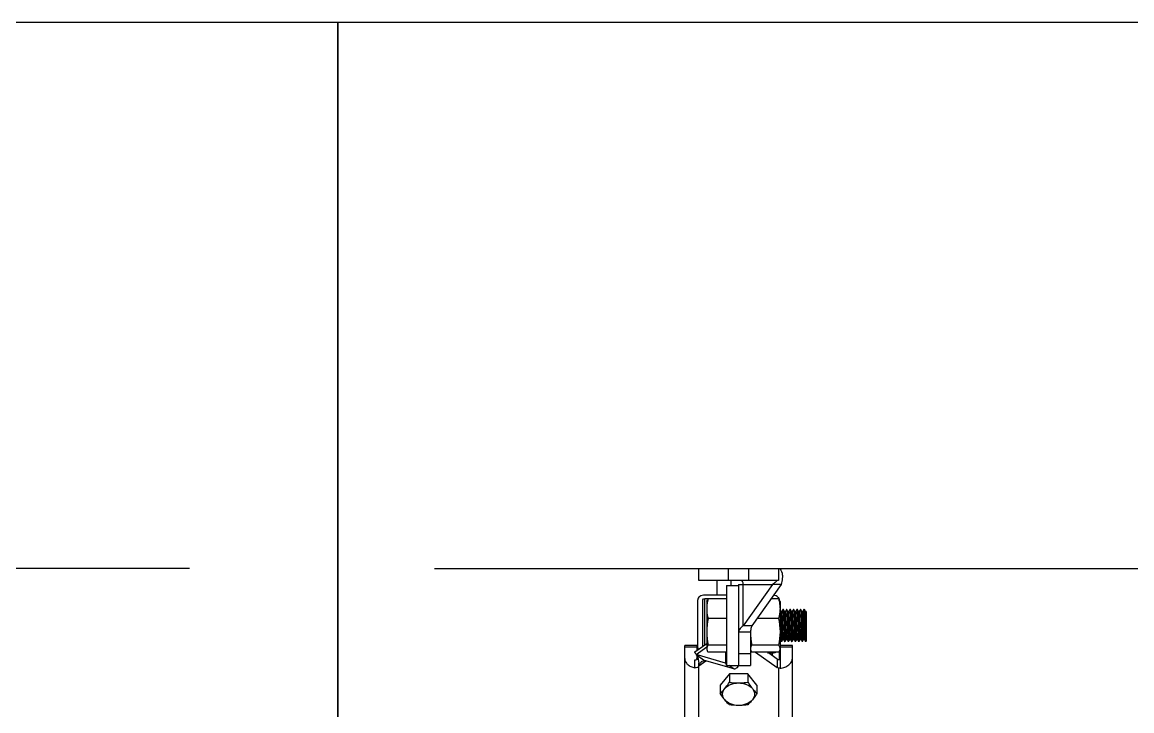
# Model space of a CAD drawing. Extents: x 1031190 to 1725648, y 733081 to 1571294.
# Drawn here: x 1150721 to 1157193, y 1252776 to 1256793 of the extents above; entities that cross this region are included whole.
import ezdxf

# ---------------------------------------------------------------- set-up
doc = ezdxf.new("R2010")
doc.units = 0
doc.header["$LTSCALE"] = 1000
doc.header["$MEASUREMENT"] = 0
doc.layers.add('bz', color=2, linetype='Continuous')

msp = doc.modelspace()

# ---------------------------------------------------------------- linework, layer by layer
at = {"linetype": 'Continuous'}
for p, q in [((1154667, 1253536.7), (1154667, 1253606.4)), ((1154667, 1253606.4), (1155131.7, 1253606.4)), ((1154841.3, 1253536.7), (1154841.3, 1253606.4)), ((1154957.4, 1253606.4), (1154957.4, 1253536.7)), ((1155131.7, 1253606.4), (1155131.7, 1253536.7)), ((1155131.7, 1253536.7), (1154667, 1253536.7)), ((1154773.2, 1253536.7), (1154773.2, 1253451.5)), ((1154853.7, 1253536.7), (1154853.7, 1253506.3)), ((1154829.7, 1253506.3), (1154829.7, 1253041.6)), ((1154829.7, 1253506.3), (1154899.3, 1253506.3)), ((1154899.3, 1253513.5), (1154899.3, 1253041.6)), ((1154899.3, 1253513.5), (1155097.7, 1253513.5)), ((1155097.7, 1253513.5), (1154926.6, 1253271.5)), ((1154926.6, 1253271.5), (1154926.6, 1253513.5)), ((1155147, 1253513.5), (1154975.9, 1253271.5)), ((1155147, 1253513.5), (1155097.7, 1253513.5)), ((1154661.2, 1253132.9), (1154661.2, 1253422.8)), ((1154690.2, 1253153.5), (1154690.2, 1253422.8)), ((1154829.7, 1253451.5), (1154701.9, 1253451.5)), ((1154701.9, 1253161.7), (1154701.9, 1253431)), ((1154701.9, 1253431), (1154829.7, 1253431)), ((1154713.5, 1253413.3), (1154715.4, 1253418.5)), ((1154713.5, 1253413.3), (1154713.5, 1253134.6)), ((1154829.7, 1253429.4), (1154721.3, 1253429.4)), ((1155133.1, 1253429.4), (1155087.5, 1253429.4)), ((1155088.7, 1253431), (1155096.8, 1253431)), ((1155096.8, 1253429.4), (1155096.8, 1253431)), ((1155139.1, 1253418.5), (1155141, 1253413.3)), ((1155141, 1253413.3), (1155141, 1253134.6)), ((1155146.9, 1253355.8), (1155141, 1253366.2)), ((1155147, 1253355.7), (1155146.9, 1253355.8)), ((1155151.9, 1253355.8), (1155146.9, 1253355.8)), ((1155147.2, 1253355.3), (1155147, 1253355.7)), ((1155158.1, 1253366.7), (1155151.8, 1253355.9)), ((1155158.1, 1253366.7), (1155158.3, 1253366.9)), ((1155160.8, 1253366.9), (1155158.3, 1253366.9)), ((1155161, 1253366.7), (1155160.8, 1253366.9)), ((1155167.3, 1253355.8), (1155161, 1253366.7)), ((1155167.4, 1253355.7), (1155167.3, 1253355.8)), ((1155172.2, 1253355.8), (1155167.3, 1253355.8)), ((1155178.4, 1253366.7), (1155172.1, 1253355.9)), ((1155178.4, 1253366.7), (1155178.6, 1253366.9)), ((1155181.1, 1253366.9), (1155178.6, 1253366.9)), ((1155181.3, 1253366.7), (1155181.1, 1253366.9)), ((1155187.6, 1253355.8), (1155181.3, 1253366.7)), ((1155187.7, 1253355.7), (1155187.6, 1253355.8)), ((1155192.6, 1253355.8), (1155187.6, 1253355.8)), ((1155198.7, 1253366.7), (1155192.5, 1253355.9)), ((1155198.7, 1253366.7), (1155198.9, 1253366.9)), ((1155201.5, 1253366.9), (1155198.9, 1253366.9)), ((1155201.7, 1253366.7), (1155201.5, 1253366.9)), ((1155207.9, 1253355.8), (1155201.7, 1253366.7)), ((1155208, 1253355.7), (1155207.9, 1253355.8)), ((1155212.9, 1253355.8), (1155207.9, 1253355.8)), ((1155208.1, 1253355.5), (1155208, 1253355.7)), ((1155219.1, 1253366.7), (1155212.8, 1253355.9)), ((1155219.1, 1253366.7), (1155219.3, 1253366.9)), ((1155221.8, 1253366.9), (1155219.3, 1253366.9)), ((1155222, 1253366.7), (1155221.8, 1253366.9)), ((1155228.2, 1253355.8), (1155222, 1253366.7)), ((1155228.4, 1253355.7), (1155228.2, 1253355.8)), ((1155233.2, 1253355.8), (1155228.2, 1253355.8)), ((1155239.4, 1253366.7), (1155233.1, 1253355.9)), ((1155239.4, 1253366.7), (1155239.6, 1253366.9)), ((1155242.1, 1253366.9), (1155239.6, 1253366.9)), ((1155242.3, 1253366.7), (1155242.1, 1253366.9)), ((1155248.6, 1253355.8), (1155242.3, 1253366.7)), ((1155248.7, 1253355.7), (1155248.6, 1253355.8)), ((1155253.5, 1253355.8), (1155248.6, 1253355.8)), ((1155259.7, 1253366.7), (1155253.5, 1253355.9)), ((1155259.7, 1253366.7), (1155259.9, 1253366.9)), ((1155262.4, 1253366.9), (1155259.9, 1253366.9)), ((1155262.6, 1253366.7), (1155262.4, 1253366.9)), ((1155268.9, 1253355.8), (1155262.6, 1253366.7)), ((1155269, 1253355.7), (1155268.9, 1253355.8)), ((1155273.9, 1253355.8), (1155268.9, 1253355.8)), ((1155280, 1253366.7), (1155273.8, 1253355.9)), ((1155280.2, 1253366.9), (1155280, 1253366.7)), ((1155282.8, 1253366.9), (1155280.2, 1253366.9)), ((1155282.8, 1253366.9), (1155283, 1253366.7)), ((1155289.2, 1253355.8), (1155283, 1253366.7)), ((1155283, 1253366.7), (1155283, 1253366.6)), ((1155289.3, 1253355.7), (1155289.2, 1253355.8)), ((1155294.2, 1253355.8), (1155289.2, 1253355.8)), ((1155294.3, 1253356.2), (1155294.1, 1253355.9)), ((1155294.3, 1253355.8), (1155294.2, 1253355.8)), ((1155294.3, 1253356.2), (1155294.3, 1253183.2)), ((1154829.7, 1253315.6), (1154721.3, 1253315.6)), ((1155133.1, 1253315.6), (1155007.1, 1253315.6)), ((1154969, 1253235.8), (1154899.3, 1253235.8)), ((1154975.9, 1253271.5), (1154926.6, 1253271.5)), ((1154969, 1253235.8), (1154969, 1253041.6)), ((1154585.7, 1252589.1), (1154585.7, 1253157.8)), ((1154655.4, 1253157.8), (1154585.7, 1253157.8)), ((1154655.4, 1253147.6), (1154585.7, 1253147.6)), ((1154644, 1253120.8), (1154713.5, 1253169.9)), ((1154651.7, 1253105.4), (1154713.5, 1253149)), ((1154655.4, 1253157.8), (1154655.4, 1253128.8)), ((1154829.7, 1253160.1), (1154721.3, 1253160.1)), ((1155133.1, 1253160.1), (1154976.9, 1253160.1)), ((1155141, 1253192.1), (1155141.6, 1253192.1)), ((1155141.5, 1253192.3), (1155141.6, 1253192.1)), ((1155141.6, 1253192.1), (1155147.9, 1253181.2)), ((1155143.3, 1253081.9), (1155143.3, 1253157.8)), ((1155213, 1253157.8), (1155143.3, 1253157.8)), ((1155213, 1253147.6), (1155143.3, 1253147.6)), ((1155147.9, 1253181.2), (1155148.1, 1253181)), ((1155150.6, 1253181), (1155148.1, 1253181)), ((1155150.8, 1253181.2), (1155150.6, 1253181)), ((1155150.8, 1253181.2), (1155157.1, 1253192)), ((1155157, 1253192.1), (1155162, 1253192.1)), ((1155161.8, 1253192.3), (1155161.7, 1253192.5)), ((1155161.8, 1253192.3), (1155162, 1253192.1)), ((1155162, 1253192.1), (1155168.2, 1253181.2)), ((1155168.2, 1253181.2), (1155168.4, 1253181)), ((1155171, 1253181), (1155168.4, 1253181)), ((1155171.2, 1253181.2), (1155171, 1253181)), ((1155171.2, 1253181.2), (1155177.4, 1253192)), ((1155177.3, 1253192.1), (1155182.3, 1253192.1)), ((1155182.2, 1253192.3), (1155182.3, 1253192.1)), ((1155182.3, 1253192.1), (1155188.6, 1253181.2)), ((1155188.6, 1253181.2), (1155188.8, 1253181)), ((1155191.3, 1253181), (1155188.8, 1253181)), ((1155191.5, 1253181.2), (1155191.3, 1253181)), ((1155191.5, 1253181.2), (1155197.7, 1253192)), ((1155197.6, 1253192.1), (1155202.6, 1253192.1)), ((1155202.5, 1253192.3), (1155202.6, 1253192.1)), ((1155202.6, 1253192.1), (1155208.9, 1253181.2)), ((1155208.9, 1253181.2), (1155209.1, 1253181)), ((1155211.6, 1253181), (1155209.1, 1253181)), ((1155211.8, 1253181.2), (1155211.6, 1253181)), ((1155211.8, 1253181.2), (1155218.1, 1253192)), ((1155213, 1252589.1), (1155213, 1253157.8)), ((1155218, 1253192.1), (1155222.9, 1253192.1)), ((1155222.8, 1253192.3), (1155222.9, 1253192.1)), ((1155222.9, 1253192.1), (1155229.2, 1253181.2)), ((1155229.2, 1253181.2), (1155229.4, 1253181)), ((1155232, 1253181), (1155229.4, 1253181)), ((1155232.2, 1253181.2), (1155232, 1253181)), ((1155232.2, 1253181.2), (1155238.4, 1253192)), ((1155238.3, 1253192.1), (1155243.3, 1253192.1)), ((1155243.2, 1253192.3), (1155243.3, 1253192.1)), ((1155243.3, 1253192.1), (1155249.6, 1253181.2)), ((1155249.6, 1253181.2), (1155249.7, 1253181)), ((1155252.3, 1253181), (1155249.7, 1253181)), ((1155252.5, 1253181.2), (1155252.3, 1253181)), ((1155252.5, 1253181.2), (1155258.7, 1253192)), ((1155258.6, 1253192.1), (1155263.6, 1253192.1)), ((1155263.5, 1253192.3), (1155262.9, 1253194.7)), ((1155263.5, 1253192.3), (1155263.6, 1253192.1)), ((1155263.6, 1253192.1), (1155269.9, 1253181.2)), ((1155269.9, 1253181.2), (1155270.1, 1253181)), ((1155272.6, 1253181), (1155270.1, 1253181)), ((1155272.8, 1253181.2), (1155272.6, 1253181)), ((1155272.8, 1253181.2), (1155279, 1253192)), ((1155279, 1253192.1), (1155283.9, 1253192.1)), ((1155283.8, 1253192.3), (1155283.9, 1253192.1)), ((1155283.9, 1253192.1), (1155290.2, 1253181.2)), ((1155292.9, 1253181), (1155290.4, 1253181)), ((1155292.9, 1253181), (1155293.1, 1253181.2)), ((1155293.1, 1253181.2), (1155294.3, 1253183.2)), ((1154651.7, 1253105.4), (1154701, 1253070.5)), ((1154822.8, 1253055.2), (1154651.7, 1253105.4)), ((1154655.4, 1253102.8), (1154655.4, 1253081.9)), ((1154661.2, 1253079.4), (1154661.2, 1253089.6)), ((1154661.3, 1253089.4), (1154664.4, 1253077.9)), ((1154713.5, 1253134.6), (1154715.4, 1253129.4)), ((1154829.7, 1253118.5), (1154721.3, 1253118.5)), ((1154822.8, 1253118.5), (1154822.8, 1253055.2)), ((1154899.3, 1253109.7), (1154969, 1253109.7)), ((1154969, 1253134.6), (1154970.9, 1253129.4)), ((1155133.1, 1253118.5), (1154976.9, 1253118.5)), ((1154998.6, 1253118.5), (1155124.8, 1253029.2)), ((1155067.8, 1253114.8), (1155096.8, 1253114.8)), ((1155124.8, 1253078.5), (1155068.3, 1253118.5)), ((1155096.8, 1253098.3), (1155096.8, 1253114.8)), ((1155137.5, 1253075.2), (1155137.5, 1253125.8)), ((1155139.1, 1253129.4), (1155141, 1253134.6)), ((1154643.8, 1253026.8), (1154643.8, 1253073.7)), ((1154667, 1253039.6), (1154707.8, 1253068.5)), ((1154667, 1252531.6), (1154667, 1253055.3)), ((1154872.1, 1253020.4), (1154701, 1253070.5)), ((1154829.7, 1253041.6), (1154969, 1253041.6)), ((1154872.1, 1253020.4), (1154842.1, 1253041.6)), ((1155124.8, 1253078.5), (1155124.8, 1253029.2)), ((1155131.7, 1253025.9), (1155131.7, 1252531.6)), ((1155141.3, 1253077.3), (1155141.3, 1253024.8)), ((1154845.7, 1252991.6), (1154792, 1252925.9)), ((1154845.7, 1252991.6), (1154845.7, 1252942.7)), ((1154953, 1252991.6), (1154845.7, 1252991.6)), ((1154953, 1252991.6), (1154953, 1252942.7)), ((1155006.6, 1252925.9), (1154953, 1252991.6)), ((1154792, 1252925.9), (1154792, 1252877)), ((1155006.6, 1252925.9), (1155006.6, 1252877))]:
    msp.add_line(p, q, dxfattribs=at)
for points in [[(1137422.9, 1256792.8), (1152561.3, 1256792.8), (1152561.3, 1241937.5), (1137422.9, 1241937.5)], [(1152561.3, 1256792.8), (1171561.9, 1256792.8), (1171557.7, 1241937.5), (1152561.3, 1241937.5)]]:
    msp.add_lwpolyline(points, close=True)
for points in [[(1154656, 1253102.4), (1154657.7, 1253098.7), (1154661.3, 1253089.4)], [(1154664.4, 1253077.9), (1154666.5, 1253064.8), (1154667, 1253055.3)]]:
    msp.add_lwpolyline(points, dxfattribs=at)
for centre, radius, start, end in [((1155115.3, 1253422.4), 22.2, 17.89465, 22.16911), ((1154738.6, 1253170.2), 108.4, 215.5714, 216.76505), ((1154645.8, 1253099.6), 25.6, 292.24401, 297.83291), ((1154646.5, 1253098.2), 24, 297.87526, 299.77036), ((1154559.4, 1253117.9), 334.9, 313.9914, 320.77347), ((1155078.3, 1253052.2), 334.9, 219.22653, 226.0086)]:
    msp.add_arc(centre, radius, start, end, dxfattribs=at)
for points, knots in [([(1155131.7, 1253606.4), (1155143.2, 1253606.4), (1155152.9, 1253585), (1155155.1, 1253564.7), (1155154.8, 1253542.1), (1155150.9, 1253524.9), (1155147, 1253513.5)], [0, 0, 0, 0, 0.34128, 0.481725, 0.640517, 1, 1, 1, 1]), ([(1154926.6, 1253513.5), (1154926.6, 1253519.2), (1154924.4, 1253529.8), (1154914.6, 1253536.7), (1154910.1, 1253536.7)], [0, 0, 0, 0, 0.55976, 1, 1, 1, 1]), ([(1155131.7, 1253536.7), (1155128.7, 1253536.7), (1155121.5, 1253533.2), (1155116, 1253528.2), (1155112.6, 1253525.3)], [0, 0, 0, 0, 0.400704, 1, 1, 1, 1]), ([(1155112.6, 1253525.3), (1155111.5, 1253524.4), (1155106.6, 1253520.3), (1155101.7, 1253516.3), (1155097.7, 1253513.5)], [0, 0, 0, 0, 0.226541, 1, 1, 1, 1]), ([(1154701.9, 1253451.5), (1154691.9, 1253451.5), (1154673.3, 1253447.7), (1154661.2, 1253430.6), (1154661.2, 1253422.8)], [0, 0, 0, 0, 0.559767, 1, 1, 1, 1]), ([(1154721.3, 1253429.4), (1154720.1, 1253424.7), (1154715.8, 1253406.1), (1154713.5, 1253386.9), (1154713.5, 1253372.5)], [0, 0, 0, 0, 0.252048, 1, 1, 1, 1]), ([(1154715.3, 1253418.3), (1154715.6, 1253419.2), (1154717.3, 1253423.1), (1154719.5, 1253426.8), (1154721.3, 1253429.4)], [0, 0, 0, 0, 0.238306, 1, 1, 1, 1]), ([(1155135.9, 1253430.7), (1155134.8, 1253433.5), (1155127.3, 1253444.8), (1155113.2, 1253450.1), (1155102.9, 1253451.2)], [0, 0, 0, 0, 0.221061, 1, 1, 1, 1]), ([(1155139.2, 1253418.3), (1155138.8, 1253419.2), (1155137.2, 1253423.1), (1155135, 1253426.8), (1155133.1, 1253429.4)], [0, 0, 0, 0, 0.238306, 1, 1, 1, 1]), ([(1155133.1, 1253429.4), (1155135.5, 1253420.1), (1155139.5, 1253401.3), (1155141, 1253382.1), (1155141, 1253372.5)], [0, 0, 0, 0, 0.502209, 1, 1, 1, 1]), ([(1155137.5, 1253422.8), (1155137.5, 1253423.9), (1155137.3, 1253426), (1155136.8, 1253428.1), (1155136.4, 1253429.2)], [0, 0, 0, 0, 0.496614, 1, 1, 1, 1]), ([(1154713.5, 1253372.5), (1154713.5, 1253367.7), (1154714.2, 1253348.6), (1154717.8, 1253329.6), (1154721.3, 1253315.6)], [0, 0, 0, 0, 0.248826, 1, 1, 1, 1]), ([(1155141, 1253372.5), (1155141, 1253363), (1155139.5, 1253343.8), (1155135.5, 1253324.9), (1155133.1, 1253315.6)], [0, 0, 0, 0, 0.497791, 1, 1, 1, 1]), ([(1155148.1, 1253208.2), (1155147.4, 1253223), (1155146.5, 1253246.2), (1155145.4, 1253277.8), (1155144.6, 1253302.3), (1155143.7, 1253324.7), (1155142.9, 1253343.2), (1155142.2, 1253355.6), (1155141.5, 1253362.5), (1155141.2, 1253364.9), (1155141, 1253365.9)], [0, 0, 0, 0, 0.280313, 0.441626, 0.601058, 0.746568, 0.867171, 0.953784, 0.982215, 1, 1, 1, 1]), ([(1155157, 1253192.1), (1155156.8, 1253192.1), (1155156.6, 1253192.7), (1155156.3, 1253193.7), (1155156, 1253195.6), (1155155.7, 1253198.1), (1155155.4, 1253201.3), (1155155, 1253206.8), (1155154.5, 1253215.1), (1155153.9, 1253226.6), (1155153.3, 1253239.8), (1155152.7, 1253254.2), (1155152.1, 1253269.3), (1155151.5, 1253284.5), (1155150.9, 1253299.4), (1155150.3, 1253313.4), (1155149.7, 1253326), (1155149.1, 1253336.7), (1155148.5, 1253345.2), (1155147.9, 1253351.1), (1155147.6, 1253354.3), (1155147.2, 1253355.3)], [0, 0, 0, 0, 0.002911, 0.009851, 0.021077, 0.036552, 0.056152, 0.079719, 0.137881, 0.208992, 0.29053, 0.379595, 0.473019, 0.567477, 0.659607, 0.74613, 0.82397, 0.89036, 0.94295, 0.979899, 1, 1, 1, 1]), ([(1155161.7, 1253192.5), (1155161.4, 1253193.4), (1155161, 1253196.4), (1155160.4, 1253202.2), (1155159.8, 1253210.6), (1155159.2, 1253221.2), (1155158.6, 1253233.8), (1155158, 1253247.7), (1155157.4, 1253262.7), (1155156.8, 1253278), (1155156.2, 1253293.2), (1155155.6, 1253307.7), (1155155, 1253321), (1155154.4, 1253332.6), (1155153.9, 1253341), (1155153.5, 1253346.6), (1155153.2, 1253349.8), (1155152.9, 1253352.3), (1155152.6, 1253354.2), (1155152.3, 1253355.2), (1155152.1, 1253355.8), (1155151.9, 1253355.8)], [0, 0, 0, 0, 0.018814, 0.054691, 0.106467, 0.172314, 0.249877, 0.336373, 0.428694, 0.52352, 0.617441, 0.707082, 0.789219, 0.860904, 0.919566, 0.943342, 0.96312, 0.978736, 0.990065, 0.997067, 1, 1, 1, 1]), ([(1155158.3, 1253366.9), (1155158.4, 1253366.9), (1155158.6, 1253366.5), (1155158.8, 1253365.7), (1155159, 1253364.5), (1155159.4, 1253361.8), (1155159.8, 1253357.4), (1155160.2, 1253350.7), (1155160.7, 1253342.3), (1155161.2, 1253332.5), (1155161.6, 1253321.4), (1155162.3, 1253304.8), (1155163.1, 1253282.8), (1155164, 1253256.3), (1155164.9, 1253231.4), (1155165.5, 1253215.5), (1155165.9, 1253208.2)], [0, 0, 0, 0, 0.00218, 0.007156, 0.015174, 0.026244, 0.057342, 0.099842, 0.152844, 0.215209, 0.285592, 0.362474, 0.528996, 0.700446, 0.862075, 1, 1, 1, 1]), ([(1155168.4, 1253208.2), (1155168.1, 1253215.3), (1155167.4, 1253230.7), (1155166.5, 1253255), (1155165.7, 1253280.8), (1155164.8, 1253306), (1155164, 1253325.7), (1155163.4, 1253339.7), (1155162.9, 1253348.3), (1155162.4, 1253355.3), (1155162, 1253360.8), (1155161.5, 1253364.3), (1155161.3, 1253366.2), (1155161, 1253366.7)], [0, 0, 0, 0, 0.134252, 0.291372, 0.458537, 0.622096, 0.768683, 0.831794, 0.886343, 0.931217, 0.965509, 0.98855, 1, 1, 1, 1]), ([(1155177.3, 1253192.1), (1155177.1, 1253192.1), (1155176.9, 1253192.7), (1155176.6, 1253193.8), (1155176.3, 1253195.7), (1155176, 1253198.3), (1155175.7, 1253201.5), (1155175.3, 1253207.2), (1155174.8, 1253215.8), (1155174.2, 1253227.6), (1155173.6, 1253241.1), (1155172.9, 1253255.8), (1155172.3, 1253271.2), (1155171.7, 1253286.7), (1155171.1, 1253301.7), (1155170.5, 1253315.7), (1155169.9, 1253328.1), (1155169.3, 1253338.6), (1155168.7, 1253346.7), (1155168.2, 1253351.8), (1155167.7, 1253354.5), (1155167.5, 1253355.4), (1155167.4, 1253355.7)], [0, 0, 0, 0, 0.002979, 0.01011, 0.021658, 0.037569, 0.057721, 0.081935, 0.141647, 0.214533, 0.297928, 0.388772, 0.483731, 0.57932, 0.672029, 0.758454, 0.835426, 0.900125, 0.95019, 0.983823, 0.99411, 1, 1, 1, 1]), ([(1155182.2, 1253192.3), (1155182, 1253192.5), (1155181.8, 1253193.4), (1155181.3, 1253196.1), (1155180.8, 1253201.2), (1155180.2, 1253209.3), (1155179.6, 1253219.8), (1155179, 1253232.2), (1155178.4, 1253246.2), (1155177.8, 1253261.2), (1155177.2, 1253276.7), (1155176.6, 1253292.1), (1155176, 1253306.8), (1155175.4, 1253320.3), (1155174.8, 1253332.1), (1155174.2, 1253340.7), (1155173.8, 1253346.4), (1155173.5, 1253349.7), (1155173.2, 1253352.2), (1155172.9, 1253354.2), (1155172.7, 1253355.2), (1155172.4, 1253355.8), (1155172.2, 1253355.8)], [0, 0, 0, 0, 0.005873, 0.016149, 0.049758, 0.099805, 0.164491, 0.241456, 0.327881, 0.420594, 0.516191, 0.611162, 0.702019, 0.785427, 0.858327, 0.918049, 0.942268, 0.962424, 0.978339, 0.989888, 0.997021, 1, 1, 1, 1]), ([(1155178.6, 1253366.9), (1155178.7, 1253366.9), (1155178.9, 1253366.5), (1155179.1, 1253365.7), (1155179.4, 1253364.5), (1155179.7, 1253361.8), (1155180.1, 1253357.4), (1155180.6, 1253350.7), (1155181, 1253342.3), (1155181.5, 1253332.5), (1155182, 1253321.4), (1155182.6, 1253304.8), (1155183.4, 1253282.8), (1155184.3, 1253256.3), (1155185.2, 1253231.4), (1155185.9, 1253215.5), (1155186.2, 1253208.2)], [0, 0, 0, 0, 0.002174, 0.007143, 0.015154, 0.026218, 0.057307, 0.099799, 0.152794, 0.215155, 0.285537, 0.362422, 0.52895, 0.70041, 0.86206, 1, 1, 1, 1]), ([(1155188.8, 1253208.2), (1155188.4, 1253215.3), (1155187.8, 1253230.7), (1155186.9, 1253255), (1155186, 1253280.8), (1155185.1, 1253306), (1155184.3, 1253325.7), (1155183.7, 1253339.7), (1155183.2, 1253348.3), (1155182.8, 1253355.3), (1155182.4, 1253360.8), (1155181.9, 1253364.3), (1155181.6, 1253366.2), (1155181.3, 1253366.7)], [0, 0, 0, 0, 0.134248, 0.291362, 0.458527, 0.622086, 0.768676, 0.831791, 0.886342, 0.931217, 0.965509, 0.988549, 1, 1, 1, 1]), ([(1155197.6, 1253192.1), (1155197.5, 1253192.1), (1155197.2, 1253192.7), (1155197, 1253193.8), (1155196.7, 1253195.7), (1155196.4, 1253198.3), (1155196.1, 1253201.5), (1155195.6, 1253207.2), (1155195.1, 1253215.8), (1155194.5, 1253227.6), (1155193.9, 1253241.1), (1155193.3, 1253255.8), (1155192.7, 1253271.2), (1155192.1, 1253286.7), (1155191.4, 1253301.7), (1155190.8, 1253315.7), (1155190.2, 1253328.1), (1155189.6, 1253338.6), (1155189, 1253346.7), (1155188.6, 1253351.8), (1155188.1, 1253354.5), (1155187.9, 1253355.4), (1155187.7, 1253355.7)], [0, 0, 0, 0, 0.002978, 0.01011, 0.021657, 0.037569, 0.057721, 0.081935, 0.141646, 0.214533, 0.297927, 0.388772, 0.483732, 0.579321, 0.67203, 0.758455, 0.835427, 0.900125, 0.95019, 0.983823, 0.994113, 1, 1, 1, 1]), ([(1155202.5, 1253192.3), (1155202.3, 1253192.5), (1155202.1, 1253193.4), (1155201.6, 1253196.1), (1155201.2, 1253201.2), (1155200.6, 1253209.3), (1155200, 1253219.8), (1155199.4, 1253232.2), (1155198.8, 1253246.2), (1155198.1, 1253261.2), (1155197.5, 1253276.7), (1155196.9, 1253292.1), (1155196.3, 1253306.8), (1155195.7, 1253320.3), (1155195.1, 1253332.1), (1155194.6, 1253340.7), (1155194.1, 1253346.4), (1155193.8, 1253349.7), (1155193.5, 1253352.2), (1155193.2, 1253354.2), (1155193, 1253355.2), (1155192.7, 1253355.8), (1155192.6, 1253355.8)], [0, 0, 0, 0, 0.005876, 0.016149, 0.049759, 0.099805, 0.164492, 0.241457, 0.327882, 0.420595, 0.516191, 0.611162, 0.702019, 0.785427, 0.858326, 0.918049, 0.942268, 0.962424, 0.978338, 0.989888, 0.99702, 1, 1, 1, 1]), ([(1155198.9, 1253366.9), (1155199, 1253366.9), (1155199.3, 1253366.5), (1155199.4, 1253365.7), (1155199.7, 1253364.5), (1155200, 1253361.8), (1155200.4, 1253357.4), (1155200.9, 1253350.7), (1155201.3, 1253342.3), (1155201.8, 1253332.5), (1155202.3, 1253321.4), (1155202.9, 1253304.8), (1155203.7, 1253282.8), (1155204.6, 1253256.3), (1155205.5, 1253231.4), (1155206.2, 1253215.5), (1155206.6, 1253208.2)], [0, 0, 0, 0, 0.002175, 0.007145, 0.015158, 0.026223, 0.057313, 0.099807, 0.152805, 0.215171, 0.285555, 0.36244, 0.528965, 0.700426, 0.862068, 1, 1, 1, 1]), ([(1155209.1, 1253208.2), (1155208.7, 1253215.3), (1155208.1, 1253230.7), (1155207.2, 1253255), (1155206.3, 1253280.8), (1155205.4, 1253306), (1155204.7, 1253325.7), (1155204, 1253339.7), (1155203.6, 1253348.3), (1155203.1, 1253355.3), (1155202.7, 1253360.8), (1155202.2, 1253364.3), (1155202, 1253366.2), (1155201.7, 1253366.7)], [0, 0, 0, 0, 0.134249, 0.291369, 0.458531, 0.622086, 0.768675, 0.831789, 0.886339, 0.931214, 0.965507, 0.988549, 1, 1, 1, 1]), ([(1155218, 1253192.1), (1155217.8, 1253192.1), (1155217.5, 1253192.7), (1155217.3, 1253193.7), (1155217, 1253195.6), (1155216.7, 1253198.1), (1155216.4, 1253201.4), (1155216, 1253207), (1155215.4, 1253215.4), (1155214.8, 1253227), (1155214.2, 1253240.3), (1155213.6, 1253254.9), (1155213, 1253270.1), (1155212.4, 1253285.5), (1155211.8, 1253300.4), (1155211.2, 1253314.4), (1155210.6, 1253326.9), (1155210, 1253337.5), (1155209.5, 1253345.9), (1155208.8, 1253351.6), (1155208.5, 1253354.5), (1155208.1, 1253355.5)], [0, 0, 0, 0, 0.00294, 0.009963, 0.021326, 0.036989, 0.056826, 0.080671, 0.139499, 0.211374, 0.29371, 0.383542, 0.477628, 0.572576, 0.664959, 0.751445, 0.828916, 0.894583, 0.946089, 0.981611, 1, 1, 1, 1]), ([(1155222.7, 1253192.7), (1155222.3, 1253193.7), (1155221.9, 1253196.9), (1155221.3, 1253202.9), (1155220.8, 1253211.4), (1155220.2, 1253222.2), (1155219.6, 1253234.8), (1155219, 1253248.7), (1155218.4, 1253263.6), (1155217.8, 1253278.9), (1155217.2, 1253293.9), (1155216.6, 1253308.3), (1155216, 1253321.4), (1155215.4, 1253332.9), (1155214.9, 1253341.2), (1155214.4, 1253346.7), (1155214.1, 1253349.9), (1155213.9, 1253352.3), (1155213.5, 1253354.2), (1155213.3, 1253355.2), (1155213, 1253355.8), (1155212.9, 1253355.8)], [0, 0, 0, 0, 0.020522, 0.05782, 0.110674, 0.177241, 0.25517, 0.341702, 0.433769, 0.528107, 0.621369, 0.710247, 0.791589, 0.862513, 0.920514, 0.944012, 0.963555, 0.978984, 0.990176, 0.997096, 1, 1, 1, 1]), ([(1155219.3, 1253366.9), (1155219.4, 1253366.9), (1155219.6, 1253366.5), (1155219.8, 1253365.7), (1155220, 1253364.5), (1155220.3, 1253361.8), (1155220.8, 1253357.4), (1155221.2, 1253350.7), (1155221.7, 1253342.3), (1155222.1, 1253332.5), (1155222.6, 1253321.4), (1155223.3, 1253304.8), (1155224, 1253282.8), (1155224.9, 1253256.3), (1155225.9, 1253231.4), (1155226.5, 1253215.5), (1155226.9, 1253208.2)], [0, 0, 0, 0, 0.002179, 0.007154, 0.015171, 0.02624, 0.057337, 0.099835, 0.152836, 0.215199, 0.285581, 0.362463, 0.528986, 0.700438, 0.862072, 1, 1, 1, 1]), ([(1155229.4, 1253208.2), (1155229.1, 1253215.3), (1155228.4, 1253230.7), (1155227.5, 1253255), (1155226.6, 1253280.8), (1155225.7, 1253306), (1155225, 1253325.7), (1155224.3, 1253339.7), (1155223.9, 1253348.3), (1155223.4, 1253355.3), (1155223, 1253360.8), (1155222.5, 1253364.3), (1155222.3, 1253366.2), (1155222, 1253366.7)], [0, 0, 0, 0, 0.134251, 0.29137, 0.458536, 0.622096, 0.768683, 0.831794, 0.886344, 0.931218, 0.96551, 0.98855, 1, 1, 1, 1]), ([(1155238.3, 1253192.1), (1155238.1, 1253192.1), (1155237.9, 1253192.7), (1155237.6, 1253193.8), (1155237.3, 1253195.7), (1155237, 1253198.3), (1155236.7, 1253201.5), (1155236.3, 1253207.2), (1155235.8, 1253215.8), (1155235.1, 1253227.6), (1155234.5, 1253241.1), (1155233.9, 1253255.8), (1155233.3, 1253271.2), (1155232.7, 1253286.7), (1155232.1, 1253301.7), (1155231.5, 1253315.7), (1155230.9, 1253328.1), (1155230.3, 1253338.6), (1155229.7, 1253346.7), (1155229.2, 1253351.8), (1155228.7, 1253354.5), (1155228.5, 1253355.4), (1155228.4, 1253355.7)], [0, 0, 0, 0, 0.002979, 0.01011, 0.021658, 0.037569, 0.057721, 0.081935, 0.141647, 0.214533, 0.297928, 0.388772, 0.483732, 0.57932, 0.672029, 0.758455, 0.835426, 0.900125, 0.95019, 0.983823, 0.994111, 1, 1, 1, 1]), ([(1155243.2, 1253192.3), (1155243, 1253192.5), (1155242.8, 1253193.4), (1155242.3, 1253196.1), (1155241.8, 1253201.2), (1155241.2, 1253209.3), (1155240.6, 1253219.8), (1155240, 1253232.2), (1155239.4, 1253246.2), (1155238.8, 1253261.2), (1155238.2, 1253276.7), (1155237.6, 1253292.1), (1155237, 1253306.8), (1155236.4, 1253320.3), (1155235.8, 1253332.1), (1155235.2, 1253340.7), (1155234.8, 1253346.4), (1155234.5, 1253349.7), (1155234.2, 1253352.2), (1155233.9, 1253354.2), (1155233.7, 1253355.2), (1155233.4, 1253355.8), (1155233.2, 1253355.8)], [0, 0, 0, 0, 0.005874, 0.016149, 0.049759, 0.099805, 0.164491, 0.241457, 0.327881, 0.420594, 0.516191, 0.611162, 0.702019, 0.785427, 0.858327, 0.918049, 0.942268, 0.962424, 0.978338, 0.989888, 0.997021, 1, 1, 1, 1]), ([(1155239.6, 1253366.9), (1155239.7, 1253366.9), (1155239.9, 1253366.5), (1155240.1, 1253365.7), (1155240.3, 1253364.5), (1155240.7, 1253361.8), (1155241.1, 1253357.4), (1155241.5, 1253350.7), (1155242, 1253342.3), (1155242.5, 1253332.5), (1155242.9, 1253321.4), (1155243.6, 1253304.8), (1155244.4, 1253282.8), (1155245.3, 1253256.3), (1155246.2, 1253231.4), (1155246.8, 1253215.5), (1155247.2, 1253208.2)], [0, 0, 0, 0, 0.002173, 0.00714, 0.01515, 0.026213, 0.0573, 0.09979, 0.152784, 0.215145, 0.285528, 0.362414, 0.528942, 0.700406, 0.862059, 1, 1, 1, 1]), ([(1155249.7, 1253208.2), (1155249.4, 1253215.3), (1155248.7, 1253230.7), (1155247.9, 1253255), (1155247, 1253280.8), (1155246.1, 1253306), (1155245.3, 1253325.7), (1155244.7, 1253339.7), (1155244.2, 1253348.3), (1155243.8, 1253355.3), (1155243.4, 1253360.8), (1155242.9, 1253364.3), (1155242.6, 1253366.2), (1155242.3, 1253366.7)], [0, 0, 0, 0, 0.134247, 0.291362, 0.458526, 0.622082, 0.768672, 0.831787, 0.88634, 0.931215, 0.965508, 0.988549, 1, 1, 1, 1]), ([(1155257.8, 1253194.7), (1155257.2, 1253198.7), (1155256.5, 1253209.5), (1155255.4, 1253229), (1155254.3, 1253253.9), (1155253.3, 1253281.3), (1155252.3, 1253304.2), (1155251.6, 1253321.2), (1155251, 1253332), (1155250.5, 1253341), (1155249.9, 1253347.9), (1155249.5, 1253352.3), (1155249, 1253354.6), (1155248.8, 1253355.4), (1155248.7, 1253355.7)], [0, 0, 0, 0, 0.074943, 0.200842, 0.362373, 0.539776, 0.711331, 0.788253, 0.85604, 0.912609, 0.95623, 0.985597, 0.994677, 1, 1, 1, 1]), ([(1155262.9, 1253194.7), (1155262.2, 1253198.9), (1155261.5, 1253210), (1155260.4, 1253230.2), (1155259.3, 1253255.9), (1155258.4, 1253279.5), (1155257.6, 1253298.6), (1155257.1, 1253312), (1155256.5, 1253324.2), (1155255.9, 1253334.8), (1155255.4, 1253343.4), (1155254.9, 1253349.2), (1155254.5, 1253352.6), (1155254.2, 1253354.4), (1155254, 1253355.3), (1155253.7, 1253355.8), (1155253.5, 1253355.8)], [0, 0, 0, 0, 0.077318, 0.207666, 0.3744, 0.556123, 0.645307, 0.729501, 0.805982, 0.872279, 0.926255, 0.966184, 0.980475, 0.990844, 0.997262, 1, 1, 1, 1]), ([(1155259.9, 1253366.9), (1155260, 1253366.9), (1155260.3, 1253366.5), (1155260.4, 1253365.7), (1155260.7, 1253364.5), (1155261, 1253361.8), (1155261.4, 1253357.4), (1155261.9, 1253350.7), (1155262.3, 1253342.3), (1155262.8, 1253332.5), (1155263.3, 1253321.4), (1155263.9, 1253304.8), (1155264.7, 1253282.8), (1155265.6, 1253256.3), (1155266.5, 1253231.4), (1155267.2, 1253215.5), (1155267.5, 1253208.2)], [0, 0, 0, 0, 0.002177, 0.007149, 0.015163, 0.02623, 0.057323, 0.099818, 0.152818, 0.215183, 0.285568, 0.362452, 0.528976, 0.700434, 0.862071, 1, 1, 1, 1]), ([(1155270.1, 1253208.2), (1155269.7, 1253215.3), (1155269.1, 1253230.7), (1155268.2, 1253255), (1155267.3, 1253280.8), (1155266.4, 1253306), (1155265.6, 1253325.7), (1155265, 1253339.7), (1155264.5, 1253348.3), (1155264.1, 1253355.3), (1155263.7, 1253360.8), (1155263.2, 1253364.3), (1155262.9, 1253366.2), (1155262.6, 1253366.7)], [0, 0, 0, 0, 0.134252, 0.291372, 0.458534, 0.62209, 0.768678, 0.831791, 0.88634, 0.931215, 0.965508, 0.988549, 1, 1, 1, 1]), ([(1155279, 1253192.1), (1155278.8, 1253192.1), (1155278.5, 1253192.7), (1155278.3, 1253193.8), (1155278, 1253195.7), (1155277.7, 1253198.3), (1155277.4, 1253201.5), (1155276.9, 1253207.2), (1155276.4, 1253215.8), (1155275.8, 1253227.6), (1155275.2, 1253241.1), (1155274.6, 1253255.8), (1155274, 1253271.2), (1155273.4, 1253286.7), (1155272.8, 1253301.7), (1155272.2, 1253315.7), (1155271.5, 1253328.1), (1155271, 1253338.6), (1155270.4, 1253346.7), (1155269.9, 1253351.8), (1155269.4, 1253354.5), (1155269.2, 1253355.4), (1155269, 1253355.7)], [0, 0, 0, 0, 0.002979, 0.01011, 0.021658, 0.037569, 0.057721, 0.081935, 0.141647, 0.214533, 0.297928, 0.388772, 0.483731, 0.57932, 0.672029, 0.758454, 0.835426, 0.900125, 0.95019, 0.983823, 0.99411, 1, 1, 1, 1]), ([(1155283.8, 1253192.3), (1155283.7, 1253192.5), (1155283.4, 1253193.4), (1155283, 1253196.1), (1155282.5, 1253201.2), (1155281.9, 1253209.3), (1155281.3, 1253219.8), (1155280.7, 1253232.2), (1155280.1, 1253246.2), (1155279.5, 1253261.2), (1155278.8, 1253276.7), (1155278.2, 1253292.1), (1155277.6, 1253306.8), (1155277, 1253320.3), (1155276.4, 1253332.1), (1155275.9, 1253340.7), (1155275.5, 1253346.4), (1155275.1, 1253349.7), (1155274.9, 1253352.2), (1155274.5, 1253354.2), (1155274.3, 1253355.2), (1155274, 1253355.8), (1155273.9, 1253355.8)], [0, 0, 0, 0, 0.005876, 0.016149, 0.049759, 0.099805, 0.164492, 0.241457, 0.327882, 0.420595, 0.516192, 0.611162, 0.702019, 0.785427, 0.858326, 0.918049, 0.942268, 0.962424, 0.978338, 0.989888, 0.99702, 1, 1, 1, 1]), ([(1155290.2, 1253181.2), (1155290, 1253181.5), (1155289.8, 1253182.4), (1155289.5, 1253184.2), (1155289.2, 1253186.9), (1155288.8, 1253192), (1155288.3, 1253200.2), (1155287.7, 1253212), (1155287.1, 1253226.2), (1155286.5, 1253242), (1155285.8, 1253259.1), (1155285.2, 1253276.7), (1155284.6, 1253294.2), (1155284, 1253311), (1155283.4, 1253326.4), (1155282.8, 1253339.8), (1155282.3, 1253349.6), (1155281.8, 1253356.1), (1155281.5, 1253359.8), (1155281.2, 1253362.7), (1155280.9, 1253365), (1155280.7, 1253366.1), (1155280.4, 1253366.9), (1155280.2, 1253366.9)], [0, 0, 0, 0, 0.005461, 0.015369, 0.029712, 0.048378, 0.097984, 0.162392, 0.239234, 0.32568, 0.418537, 0.514379, 0.609666, 0.700878, 0.784648, 0.857887, 0.917894, 0.942228, 0.962473, 0.978452, 0.990029, 0.997146, 1, 1, 1, 1]), ([(1155283, 1253366.6), (1155283.2, 1253366.2), (1155283.4, 1253365.1), (1155283.9, 1253361.9), (1155284.4, 1253356), (1155285, 1253346.6), (1155285.6, 1253334.7), (1155286.2, 1253320.5), (1155286.8, 1253304.6), (1155287.4, 1253287.6), (1155288, 1253270.1), (1155288.6, 1253252.8), (1155289.2, 1253236.2), (1155289.8, 1253221), (1155290.4, 1253207.7), (1155290.9, 1253198.1), (1155291.4, 1253191.7), (1155291.7, 1253188), (1155292, 1253185.1), (1155292.3, 1253182.9), (1155292.5, 1253181.8), (1155292.8, 1253181), (1155292.9, 1253181)], [0, 0, 0, 0, 0.006475, 0.017345, 0.052019, 0.102898, 0.168161, 0.245445, 0.331943, 0.424513, 0.519786, 0.6143, 0.704615, 0.787448, 0.85979, 0.919015, 0.943021, 0.962988, 0.978745, 0.990161, 0.99718, 1, 1, 1, 1]), ([(1155294.3, 1253271.5), (1155293.9, 1253281.8), (1155293.3, 1253296.7), (1155292.5, 1253315.9), (1155291.9, 1253328.3), (1155291.3, 1253338.7), (1155290.7, 1253346.7), (1155290.2, 1253351.9), (1155289.7, 1253354.5), (1155289.5, 1253355.4), (1155289.3, 1253355.7)], [0, 0, 0, 0, 0.365048, 0.532447, 0.681469, 0.806694, 0.90358, 0.968671, 0.988591, 1, 1, 1, 1]), ([(1155141, 1253329.3), (1155141.4, 1253319.5), (1155142.9, 1253279.1), (1155144.1, 1253238.8), (1155145.6, 1253208.2)], [0, 0, 0, 0, 0.243471, 1, 1, 1, 1]), ([(1154926.6, 1253271.5), (1154922.6, 1253268.7), (1154910.7, 1253259.9), (1154899.3, 1253246.1), (1154899.3, 1253235.8)], [0, 0, 0, 0, 0.32007, 1, 1, 1, 1]), ([(1154975.9, 1253271.5), (1154974.8, 1253268.5), (1154971, 1253257), (1154969, 1253244.8), (1154969, 1253235.8)], [0, 0, 0, 0, 0.257441, 1, 1, 1, 1]), ([(1154721.3, 1253160.1), (1154719.1, 1253156.9), (1154715.2, 1253150.4), (1154713.5, 1253142.9), (1154713.5, 1253139.3)], [0, 0, 0, 0, 0.526507, 1, 1, 1, 1]), ([(1154976.9, 1253160.1), (1154974.6, 1253156.9), (1154970.7, 1253150.4), (1154969, 1253142.9), (1154969, 1253139.3)], [0, 0, 0, 0, 0.526507, 1, 1, 1, 1]), ([(1155133.1, 1253160.1), (1155135.4, 1253156.9), (1155139.3, 1253150.4), (1155141, 1253142.9), (1155141, 1253139.3)], [0, 0, 0, 0, 0.526507, 1, 1, 1, 1]), ([(1155141.5, 1253192.3), (1155141.5, 1253192.4), (1155141.2, 1253193), (1155141.1, 1253193.8), (1155141, 1253194.4)], [0, 0, 0, 0, 0.15445, 1, 1, 1, 1]), ([(1155145.6, 1253208.2), (1155145.7, 1253204.7), (1155146.1, 1253198.3), (1155146.6, 1253190.9), (1155147, 1253186.3), (1155147.3, 1253184), (1155147.6, 1253182.3), (1155147.8, 1253181.5), (1155147.9, 1253181.2)], [0, 0, 0, 0, 0.396699, 0.701381, 0.816026, 0.904317, 0.965635, 1, 1, 1, 1]), ([(1155150.6, 1253181), (1155150.5, 1253181), (1155150.2, 1253181.9), (1155149.9, 1253183), (1155149.6, 1253185.3), (1155149.3, 1253188.4), (1155149, 1253192.3), (1155148.6, 1253199), (1155148.3, 1253204.4), (1155148.1, 1253208.2)], [0, 0, 0, 0, 0.020032, 0.070193, 0.151802, 0.264388, 0.406949, 0.578205, 1, 1, 1, 1]), ([(1155165.9, 1253208.2), (1155166.1, 1253204.7), (1155166.4, 1253198.3), (1155166.9, 1253190.9), (1155167.3, 1253186.3), (1155167.6, 1253184), (1155167.9, 1253182.3), (1155168.1, 1253181.5), (1155168.2, 1253181.2)], [0, 0, 0, 0, 0.396703, 0.701378, 0.816024, 0.904313, 0.965634, 1, 1, 1, 1]), ([(1155171, 1253181), (1155170.8, 1253181), (1155170.5, 1253181.9), (1155170.3, 1253183), (1155170, 1253185.3), (1155169.7, 1253188.4), (1155169.4, 1253192.3), (1155168.9, 1253199), (1155168.6, 1253204.4), (1155168.4, 1253208.2)], [0, 0, 0, 0, 0.019992, 0.070121, 0.15171, 0.264292, 0.406859, 0.578131, 1, 1, 1, 1]), ([(1155186.2, 1253208.2), (1155186.4, 1253204.7), (1155186.7, 1253198.3), (1155187.2, 1253190.9), (1155187.7, 1253186.3), (1155187.9, 1253184), (1155188.2, 1253182.3), (1155188.4, 1253181.5), (1155188.6, 1253181.2)], [0, 0, 0, 0, 0.396697, 0.701376, 0.816023, 0.904315, 0.965634, 1, 1, 1, 1]), ([(1155191.3, 1253181), (1155191.1, 1253181), (1155190.9, 1253181.9), (1155190.6, 1253183), (1155190.3, 1253185.3), (1155190, 1253188.4), (1155189.7, 1253192.3), (1155189.2, 1253199), (1155188.9, 1253204.4), (1155188.8, 1253208.2)], [0, 0, 0, 0, 0.020046, 0.070224, 0.151839, 0.264427, 0.406984, 0.57823, 1, 1, 1, 1]), ([(1155206.6, 1253208.2), (1155206.7, 1253204.7), (1155207.1, 1253198.3), (1155207.6, 1253190.9), (1155208, 1253186.3), (1155208.3, 1253184), (1155208.5, 1253182.3), (1155208.7, 1253181.5), (1155208.9, 1253181.2)], [0, 0, 0, 0, 0.3967, 0.70138, 0.816026, 0.904316, 0.965635, 1, 1, 1, 1]), ([(1155211.6, 1253181), (1155211.4, 1253181), (1155211.2, 1253181.9), (1155210.9, 1253183), (1155210.6, 1253185.3), (1155210.3, 1253188.4), (1155210, 1253192.3), (1155209.6, 1253199), (1155209.3, 1253204.4), (1155209.1, 1253208.2)], [0, 0, 0, 0, 0.020019, 0.070169, 0.151771, 0.264355, 0.406918, 0.57818, 1, 1, 1, 1]), ([(1155226.9, 1253208.2), (1155227.1, 1253204.7), (1155227.4, 1253198.3), (1155227.9, 1253190.9), (1155228.3, 1253186.3), (1155228.6, 1253184), (1155228.9, 1253182.3), (1155229.1, 1253181.5), (1155229.2, 1253181.2)], [0, 0, 0, 0, 0.396702, 0.701375, 0.816022, 0.904313, 0.965635, 1, 1, 1, 1]), ([(1155232, 1253181), (1155231.8, 1253181), (1155231.5, 1253181.9), (1155231.3, 1253183), (1155231, 1253185.3), (1155230.7, 1253188.4), (1155230.3, 1253192.3), (1155229.9, 1253199), (1155229.6, 1253204.4), (1155229.4, 1253208.2)], [0, 0, 0, 0, 0.020003, 0.070142, 0.151736, 0.26432, 0.406884, 0.578149, 1, 1, 1, 1]), ([(1155247.2, 1253208.2), (1155247.4, 1253204.7), (1155247.7, 1253198.3), (1155248.2, 1253190.9), (1155248.6, 1253186.3), (1155248.9, 1253184), (1155249.2, 1253182.3), (1155249.4, 1253181.5), (1155249.6, 1253181.2)], [0, 0, 0, 0, 0.396699, 0.701381, 0.816026, 0.904317, 0.965635, 1, 1, 1, 1]), ([(1155251.5, 1253184.1), (1155251, 1253187.2), (1155250.4, 1253195.2), (1155250, 1253203.3), (1155249.7, 1253208.2)], [0, 0, 0, 0, 0.384851, 1, 1, 1, 1]), ([(1155252.3, 1253181), (1155252.2, 1253181), (1155252, 1253181.3), (1155251.7, 1253182.3), (1155251.6, 1253183.3), (1155251.5, 1253184.1)], [0, 0, 0, 0, 0.088107, 0.278317, 1, 1, 1, 1]), ([(1155258.6, 1253192.1), (1155258.4, 1253192.1), (1155258.1, 1253193.4), (1155257.9, 1253194.1), (1155257.8, 1253194.7)], [0, 0, 0, 0, 0.278506, 1, 1, 1, 1]), ([(1155267.5, 1253208.2), (1155267.8, 1253203.3), (1155268.2, 1253195.2), (1155268.8, 1253187.2), (1155269.2, 1253184.1)], [0, 0, 0, 0, 0.615149, 1, 1, 1, 1]), ([(1155269.2, 1253184.1), (1155269.3, 1253183.4), (1155269.5, 1253182.5), (1155269.7, 1253181.5), (1155269.9, 1253181.2)], [0, 0, 0, 0, 0.645687, 1, 1, 1, 1]), ([(1155272.6, 1253181), (1155272.4, 1253181), (1155272.2, 1253181.9), (1155271.9, 1253183), (1155271.6, 1253185.3), (1155271.3, 1253188.4), (1155271, 1253192.3), (1155270.5, 1253199), (1155270.3, 1253204.4), (1155270.1, 1253208.2)], [0, 0, 0, 0, 0.020006, 0.070146, 0.151741, 0.264322, 0.406888, 0.578156, 1, 1, 1, 1]), ([(1155290.4, 1253181), (1155290.4, 1253181), (1155290.3, 1253181.1), (1155290.2, 1253181.1), (1155290.2, 1253181.2)], [0, 0, 0, 0, 0.399347, 1, 1, 1, 1]), ([(1154650.4, 1253107.2), (1154648.3, 1253110.2), (1154645.7, 1253114.3), (1154643.8, 1253118.7), (1154643.7, 1253120.5), (1154644, 1253120.8)], [0, 0, 0, 0, 0.718432, 0.910505, 1, 1, 1, 1]), ([(1154713.5, 1253139.3), (1154713.5, 1253136.9), (1154714, 1253133.5), (1154715, 1253130.4), (1154715.3, 1253129.6)], [0, 0, 0, 0, 0.743021, 1, 1, 1, 1]), ([(1154715.3, 1253129.6), (1154715.6, 1253128.7), (1154717.3, 1253124.8), (1154719.5, 1253121.1), (1154721.3, 1253118.5)], [0, 0, 0, 0, 0.238306, 1, 1, 1, 1]), ([(1154969, 1253139.3), (1154969, 1253138.5), (1154969.2, 1253135.2), (1154970, 1253132), (1154970.8, 1253129.6)], [0, 0, 0, 0, 0.24568, 1, 1, 1, 1]), ([(1154970.8, 1253129.6), (1154971.2, 1253128.7), (1154972.8, 1253124.8), (1154975, 1253121.1), (1154976.9, 1253118.5)], [0, 0, 0, 0, 0.238306, 1, 1, 1, 1]), ([(1155139.2, 1253129.6), (1155138.8, 1253128.7), (1155137.2, 1253124.8), (1155135, 1253121.1), (1155133.1, 1253118.5)], [0, 0, 0, 0, 0.238306, 1, 1, 1, 1]), ([(1155141, 1253139.3), (1155141, 1253138.5), (1155140.8, 1253135.2), (1155140, 1253132), (1155139.2, 1253129.6)], [0, 0, 0, 0, 0.24568, 1, 1, 1, 1]), ([(1154585.7, 1253081.9), (1154585.7, 1253075.7), (1154588.8, 1253062.7), (1154601.6, 1253046.1), (1154620.6, 1253033.5), (1154635.8, 1253028.5), (1154643.8, 1253026.8)], [0, 0, 0, 0, 0.215862, 0.450689, 0.713102, 1, 1, 1, 1]), ([(1154667, 1253039.6), (1154666.6, 1253035.3), (1154659.6, 1253026.5), (1154649, 1253025.7), (1154643.8, 1253026.8)], [0, 0, 0, 0, 0.450677, 1, 1, 1, 1]), ([(1154667, 1253039.6), (1154668.2, 1253042.3), (1154672.5, 1253051.2), (1154678.5, 1253059.8), (1154684.3, 1253063.9)], [0, 0, 0, 0, 0.286839, 1, 1, 1, 1]), ([(1154684.3, 1253063.9), (1154685.4, 1253064.7), (1154690.6, 1253067.9), (1154696.5, 1253069.6), (1154701, 1253070.5)], [0, 0, 0, 0, 0.236507, 1, 1, 1, 1]), ([(1154829.7, 1253041.6), (1154829.7, 1253042.7), (1154828.8, 1253047.8), (1154825.4, 1253052), (1154822.8, 1253055.2)], [0, 0, 0, 0, 0.20333, 1, 1, 1, 1]), ([(1154872.1, 1253020.4), (1154876.1, 1253021.3), (1154883.2, 1253023.5), (1154893.8, 1253029.1), (1154899.3, 1253036.8), (1154899.3, 1253041.6)], [0, 0, 0, 0, 0.332264, 0.60543, 1, 1, 1, 1]), ([(1155141.3, 1253024.8), (1155150.8, 1253025.6), (1155169, 1253029.5), (1155192.5, 1253041.9), (1155208.8, 1253059.9), (1155213, 1253074.9), (1155213, 1253081.9)], [0, 0, 0, 0, 0.28821, 0.553531, 0.788229, 1, 1, 1, 1]), ([(1154818.9, 1252840.4), (1154815, 1252845.2), (1154808.7, 1252855.6), (1154805.3, 1252873.3), (1154808.7, 1252891), (1154815, 1252901.4), (1154818.9, 1252906.1)], [0, 0, 0, 0, 0.257487, 0.5, 0.742513, 1, 1, 1, 1]), ([(1154818.9, 1252906.1), (1154821.1, 1252908.9), (1154830.5, 1252920.8), (1154839.2, 1252933.2), (1154845.7, 1252942.7)], [0, 0, 0, 0, 0.239452, 1, 1, 1, 1]), ([(1154818.9, 1252906.1), (1154827.6, 1252916.9), (1154853.7, 1252933.9), (1154883.6, 1252939), (1154899.3, 1252939)], [0, 0, 0, 0, 0.468341, 1, 1, 1, 1]), ([(1154845.7, 1252942.7), (1154850.1, 1252942.1), (1154867.9, 1252940), (1154885.9, 1252939), (1154899.3, 1252939)], [0, 0, 0, 0, 0.249182, 1, 1, 1, 1]), ([(1154899.3, 1252939), (1154903.8, 1252939), (1154921.8, 1252939.3), (1154939.7, 1252941), (1154953, 1252942.7)], [0, 0, 0, 0, 0.250767, 1, 1, 1, 1]), ([(1154899.3, 1252939), (1154915.1, 1252939), (1154945, 1252933.9), (1154971, 1252916.9), (1154979.8, 1252906.1)], [0, 0, 0, 0, 0.531659, 1, 1, 1, 1]), ([(1154953, 1252942.7), (1154955.2, 1252939.4), (1154963.7, 1252927), (1154972.7, 1252914.8), (1154979.8, 1252906.1)], [0, 0, 0, 0, 0.259411, 1, 1, 1, 1]), ([(1154979.8, 1252906.1), (1154982, 1252903.4), (1154990.5, 1252893.3), (1154999.6, 1252883.7), (1155006.6, 1252877)], [0, 0, 0, 0, 0.264209, 1, 1, 1, 1]), ([(1154979.8, 1252906.1), (1154983.7, 1252901.4), (1154990, 1252891), (1154993.4, 1252873.3), (1154990, 1252855.6), (1154983.7, 1252845.2), (1154979.8, 1252840.4)], [0, 0, 0, 0, 0.257487, 0.5, 0.742513, 1, 1, 1, 1]), ([(1154818.9, 1252840.4), (1154816.6, 1252843.2), (1154807.2, 1252855.1), (1154798.5, 1252867.5), (1154792, 1252877)], [0, 0, 0, 0, 0.239452, 1, 1, 1, 1]), ([(1154899.3, 1252807.6), (1154883.6, 1252807.6), (1154853.7, 1252812.7), (1154827.6, 1252829.7), (1154818.9, 1252840.4)], [0, 0, 0, 0, 0.531659, 1, 1, 1, 1]), ([(1154979.8, 1252840.4), (1154971, 1252829.7), (1154945, 1252812.7), (1154915.1, 1252807.6), (1154899.3, 1252807.6)], [0, 0, 0, 0, 0.468341, 1, 1, 1, 1]), ([(1154979.8, 1252840.4), (1154977.6, 1252837.7), (1154969.1, 1252827.6), (1154960, 1252818), (1154953, 1252811.3)], [0, 0, 0, 0, 0.264209, 1, 1, 1, 1]), ([(1155006.6, 1252877), (1155004.4, 1252873.7), (1154995.9, 1252861.3), (1154986.9, 1252849.1), (1154979.8, 1252840.4)], [0, 0, 0, 0, 0.259411, 1, 1, 1, 1]), ([(1154899.3, 1252807.6), (1154894.8, 1252807.6), (1154876.9, 1252807.9), (1154859, 1252809.6), (1154845.7, 1252811.3)], [0, 0, 0, 0, 0.250767, 1, 1, 1, 1]), ([(1154953, 1252811.3), (1154948.6, 1252810.7), (1154930.7, 1252808.6), (1154912.8, 1252807.6), (1154899.3, 1252807.6)], [0, 0, 0, 0, 0.249182, 1, 1, 1, 1])]:
    msp.add_open_spline(points, degree=3, knots=knots, dxfattribs=at)
for points in [[(1154690.2, 1253422.8), (1154690.2, 1253427.5), (1154697.1, 1253431), (1154701.9, 1253431)], [(1155096.8, 1253431), (1155099.1, 1253431), (1155101.6, 1253430.5), (1155103.6, 1253429.4)], [(1154721.3, 1253315.6), (1154716.5, 1253290), (1154713.5, 1253263.9), (1154713.5, 1253237.9)], [(1155133.1, 1253315.6), (1155137.9, 1253290), (1155141, 1253263.9), (1155141, 1253237.9)], [(1154713.5, 1253237.9), (1154713.5, 1253211.8), (1154716.5, 1253185.7), (1154721.3, 1253160.1)], [(1154969.1, 1253235.8), (1154969.2, 1253210.4), (1154972.2, 1253185.1), (1154976.9, 1253160.1)], [(1155141, 1253237.9), (1155141, 1253211.8), (1155137.9, 1253185.7), (1155133.1, 1253160.1)], [(1155222.8, 1253192.3), (1155222.8, 1253192.4), (1155222.7, 1253192.5), (1155222.7, 1253192.7)], [(1154661.2, 1253143.5), (1154661.2, 1253140.4), (1154662, 1253137.3), (1154663.3, 1253134.5)], [(1155096.8, 1253114.8), (1155100.7, 1253114.8), (1155104.7, 1253115.2), (1155108.5, 1253116)], [(1155108.5, 1253116), (1155111.2, 1253116.6), (1155113.9, 1253117.3), (1155116.5, 1253118.4)], [(1154643.8, 1253073.7), (1154647.8, 1253073.7), (1154651.8, 1253074.4), (1154655.5, 1253075.9)], [(1154657.7, 1253077), (1154656.4, 1253078.3), (1154655.4, 1253080.1), (1154655.4, 1253081.9)], [(1154658.4, 1253077.4), (1154659.4, 1253077.9), (1154660.4, 1253078.6), (1154661.3, 1253079.3)], [(1154661.3, 1253079.3), (1154662.1, 1253080), (1154662.9, 1253080.7), (1154663.6, 1253081.5)], [(1155124.8, 1253078.5), (1155126.9, 1253077.1), (1155129.2, 1253075.9), (1155131.7, 1253075.2)], [(1155131.7, 1253025.9), (1155129.2, 1253026.7), (1155126.9, 1253027.8), (1155124.8, 1253029.2)], [(1155131.7, 1253075.2), (1155133.5, 1253074.6), (1155135.6, 1253074.5), (1155137.5, 1253075)], [(1155141.3, 1253024.8), (1155138.1, 1253024.6), (1155134.7, 1253024.9), (1155131.7, 1253025.9)], [(1155137.5, 1253075), (1155138.9, 1253075.5), (1155140.3, 1253076.3), (1155141.3, 1253077.3)], [(1155143.3, 1253081.9), (1155143.3, 1253080.2), (1155142.4, 1253078.5), (1155141.3, 1253077.3)]]:
    msp.add_open_spline(points, degree=3, dxfattribs=at)
at = {"layer": 'bz'}
for p, q in [((1151697.9, 1253606.6), (1138532.5, 1253606.6)), ((1153126.6, 1253606.4), (1163391, 1253606.4))]:
    msp.add_line(p, q, dxfattribs=at)

doc.saveas('drawing.dxf')
